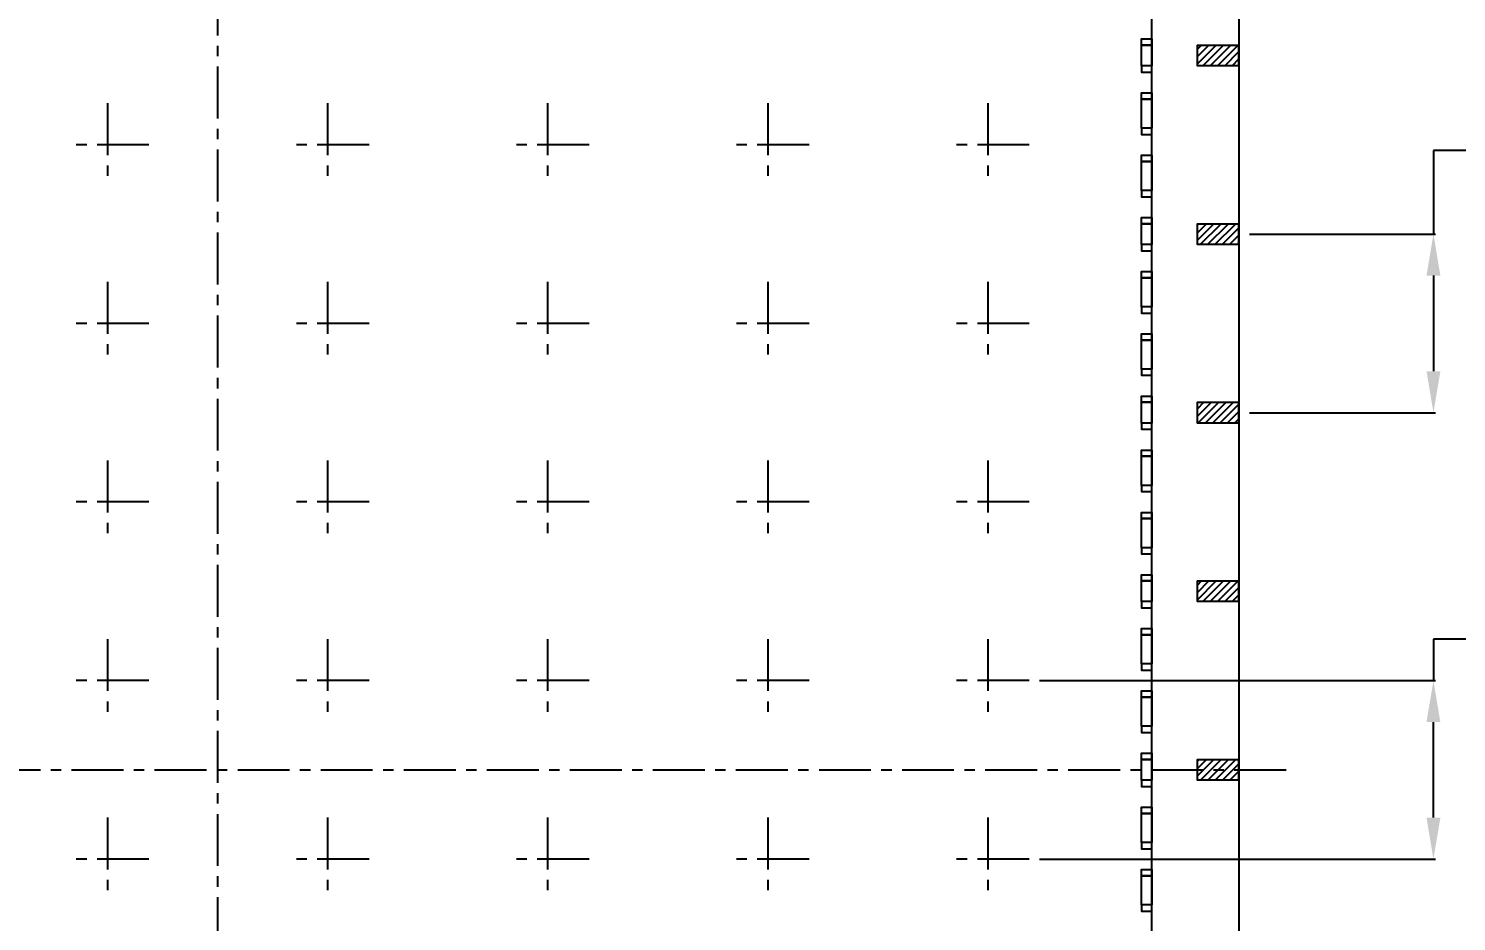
# Model space of a CAD drawing. Extents: x -356 to -83, y -298 to -106.
# Drawn here: x -253.13 to -218.74, y -254.73 to -233.23 of the extents above; entities that cross this region are included whole.
import ezdxf

# ---------------------------------------------------------------- set-up
doc = ezdxf.new("R2010")
doc.units = 0
doc.header["$MEASUREMENT"] = 0
doc.linetypes.add('CENTER', pattern=[2, 1.25, -0.25, 0.25, -0.25])
doc.layers.get('0').update_dxf_attribs({"linetype": 'CONTINUOUS'})
doc.layers.get('DEFPOINTS').update_dxf_attribs({"linetype": 'CONTINUOUS'})
for name, color, linetype in [('CENTER', 1, 'CENTER'), ('DIM', 3, 'CONTINUOUS'), ('half_bottom', 4, 'CONTINUOUS')]:
    doc.layers.add(name, color=color, linetype=linetype)
doc.dimstyles.get("Standard").update_dxf_attribs({"dimtxt": 0.3, "dimasz": 0.2, "dimexe": 0.05, "dimexo": 0.15, "dimgap": 0.05, "dimtad": 0, "dimtoh": 1, "dimdec": 3, "dimdsep": 46, "dimtxsty": 'STANDARD', "dimcen": 0.5, "dimadec": 0, "dimazin": 0, "dimtfac": 1, "dimtdec": 3, "dimtofl": 0, "dimtmove": 0, "dimatfit": 3, "dimfxl": 1, "dimtolj": 1, "dimtzin": 0, "dimarcsym": 0})
doc.dimstyles.new('STANDARD$0', dxfattribs={"dimtxt": 0.18, "dimasz": 0.18, "dimexe": 0.18, "dimexo": 0.0625, "dimgap": 0.09, "dimtad": 0, "dimtih": 1, "dimtoh": 1, "dimdec": 4, "dimzin": 0, "dimdsep": 46, "dimtxsty": 'STANDARD', "dimcen": 0.09, "dimadec": 0, "dimazin": 0, "dimtfac": 1, "dimtdec": 4, "dimtofl": 0, "dimtmove": 0, "dimatfit": 3, "dimfxl": 1, "dimtolj": 1, "dimtzin": 0, "dimarcsym": 0})

# ---------------------------------------------------------------- blocks, each defined once
blk = doc.blocks.new('*D9')
at = {"layer": 'DEFPOINTS', "color": 0, "linetype": 'Continuous', "transparency": 16777216}
for p in [(-32.249, 156.582), (-22.516, 156.582), (-32.249, 152.282)]:
    blk.add_point(p, dxfattribs=at)
at = {"layer": 'DIM', "color": 0, "linetype": 'Continuous', "lineweight": -2, "transparency": 16777216}
for p, q in [((-21.516, 157.582), (-22.516, 157.582)), ((-22.516, 157.582), (-22.516, 156.582)), ((-31.999, 156.582), (-22.466, 156.582)), ((-22.516, 153.282), (-22.516, 155.582)), ((-31.999, 152.282), (-22.466, 152.282))]:
    blk.add_line(p, q, dxfattribs=at)
at = {"layer": 'DIM', "color": 0, "linetype": 'Continuous', "transparency": 16777216}
for points in [[(-22.683, 155.582), (-22.349, 155.582), (-22.516, 156.582)], [(-22.683, 153.282), (-22.349, 153.282), (-22.516, 152.282)]]:
    blk.add_solid(points, dxfattribs=at)
at = {"layer": 'DIM', "color": 0, "linetype": 'Continuous', "transparency": 16777216, "insert": (-16.849, 157.582), "char_height": 2, "attachment_point": 5}
blk.add_mtext('\\A1;4.300', dxfattribs=at)
blk = doc.blocks.new('*D41')
at = {"layer": 'DEFPOINTS', "color": 0, "linetype": 'Continuous', "transparency": 16777216}
for p in [(-27.199, 167.332), (-27.199, 163.032), (-22.516, 163.032)]:
    blk.add_point(p, dxfattribs=at)
at = {"layer": 'DIM', "color": 0, "linetype": 'Continuous', "lineweight": -2, "transparency": 16777216}
for p, q in [((-21.516, 169.345), (-22.516, 169.345)), ((-22.516, 169.345), (-22.516, 167.332)), ((-26.949, 167.332), (-22.466, 167.332)), ((-22.516, 166.332), (-22.516, 164.032)), ((-26.949, 163.032), (-22.466, 163.032))]:
    blk.add_line(p, q, dxfattribs=at)
at = {"layer": 'DIM', "color": 0, "linetype": 'Continuous', "transparency": 16777216}
for points in [[(-22.683, 166.332), (-22.349, 166.332), (-22.516, 167.332)], [(-22.683, 164.032), (-22.349, 164.032), (-22.516, 163.032)]]:
    blk.add_solid(points, dxfattribs=at)
at = {"layer": 'DIM', "color": 0, "linetype": 'Continuous', "transparency": 16777216, "insert": (-16.849, 169.345), "char_height": 2, "attachment_point": 5}
blk.add_mtext('\\A1;4.300', dxfattribs=at)

msp = doc.modelspace()

# ---------------------------------------------------------------- hatches: boundary and pattern name
at = {"layer": 'half_bottom'}
h = msp.add_hatch(dxfattribs=at)
h.set_pattern_fill('ANSI31', color=256)
h.set_pattern_definition([(45, (-138.72319, -88.25517), (-0.08838835, 0.08838835), [])])
h.paths.add_polyline_path([(-224.97544, -221.23225), (-223.97544, -221.23225), (-223.97544, -220.73225), (-224.97544, -220.73225)])
h.paths.add_polyline_path([(-224.97544, -225.03225), (-224.97544, -225.53225), (-224.47544, -225.53225), (-224.47544, -225.03225)])
h.paths.add_polyline_path([(-223.97544, -229.83225), (-223.97544, -229.33225), (-224.97544, -229.33225), (-224.97544, -229.83225)])
h.paths.add_polyline_path([(-224.97544, -234.13225), (-223.97544, -234.13225), (-223.97544, -233.63225), (-224.97544, -233.63225)])
h.paths.add_polyline_path([(-224.97544, -242.73225), (-223.97544, -242.73225), (-223.97544, -242.23225), (-224.97544, -242.23225)])
h.paths.add_polyline_path([(-224.97544, -238.43225), (-223.97544, -238.43225), (-223.97544, -237.93225), (-224.97544, -237.93225)])
h.paths.add_polyline_path([(-224.97544, -247.03225), (-223.97544, -247.03225), (-223.97544, -246.53225), (-224.97544, -246.53225)])
h.paths.add_polyline_path([(-224.97544, -251.33225), (-223.97544, -251.33225), (-223.97544, -250.83225), (-224.97544, -250.83225)])
h.paths.add_polyline_path([(-224.97544, -255.63225), (-223.97544, -255.63225), (-223.97544, -255.13225), (-224.97544, -255.13225)])
h.paths.add_polyline_path([(-224.97544, -259.93225), (-223.97544, -259.93225), (-223.97544, -259.43225), (-224.97544, -259.43225)])
h.paths.add_polyline_path([(-224.97544, -263.73225), (-224.97544, -264.23225), (-223.97544, -264.23225), (-223.97544, -263.73225)])
h.paths.add_polyline_path([(-224.97544, -268.53225), (-223.97544, -268.53225), (-223.97544, -268.03225), (-224.97544, -268.03225)])
h.paths.add_polyline_path([(-224.97544, -272.83225), (-223.97544, -272.83225), (-223.97544, -272.33225), (-224.97544, -272.33225)])
h.paths.add_polyline_path([(-224.97544, -281.43225), (-223.97544, -281.43225), (-223.97544, -280.93225), (-224.97544, -280.93225)])
h.paths.add_polyline_path([(-224.97544, -277.13225), (-224.47544, -277.13225), (-224.47544, -276.63225), (-224.97544, -276.63225)])

# ---------------------------------------------------------------- linework, layer by layer
msp.add_line((-223.97544, -228.58225), (-223.97544, -273.58225))
msp.add_line((-223.97544, -228.58225), (-223.97544, -273.58225))
for points in [[(-271.07544, -282.58225), (-226.07544, -282.58225), (-226.07544, -219.58225), (-271.07544, -219.58225)], [(-226.07544, -233.63225), (-226.07544, -234.13225), (-226.32544, -234.13225), (-226.32544, -233.63225)], [(-226.07544, -234.93225), (-226.07544, -235.63225), (-226.32544, -235.63225), (-226.32544, -234.93225)], [(-226.07544, -236.43225), (-226.07544, -237.13225), (-226.32544, -237.13225), (-226.32544, -236.43225)], [(-226.07544, -237.93225), (-226.07544, -238.43225), (-226.32544, -238.43225), (-226.32544, -237.93225)], [(-226.07544, -239.23225), (-226.07544, -239.93225), (-226.32544, -239.93225), (-226.32544, -239.23225)], [(-226.07544, -240.73225), (-226.07544, -241.43225), (-226.32544, -241.43225), (-226.32544, -240.73225)], [(-226.07544, -242.23225), (-226.07544, -242.73225), (-226.32544, -242.73225), (-226.32544, -242.23225)], [(-226.07544, -243.53225), (-226.07544, -244.23225), (-226.32544, -244.23225), (-226.32544, -243.53225)], [(-226.07544, -245.03225), (-226.07544, -245.73225), (-226.32544, -245.73225), (-226.32544, -245.03225)], [(-226.07544, -246.53225), (-226.07544, -247.03225), (-226.32544, -247.03225), (-226.32544, -246.53225)], [(-226.07544, -247.83225), (-226.07544, -248.53225), (-226.32544, -248.53225), (-226.32544, -247.83225)], [(-226.07544, -249.33225), (-226.07544, -250.03225), (-226.32544, -250.03225), (-226.32544, -249.33225)], [(-226.07544, -250.83225), (-226.07544, -251.33225), (-226.32544, -251.33225), (-226.32544, -250.83225)], [(-226.07544, -252.13225), (-226.07544, -252.83225), (-226.32544, -252.83225), (-226.32544, -252.13225)], [(-226.07544, -253.63225), (-226.07544, -254.33225), (-226.32544, -254.33225), (-226.32544, -253.63225)]]:
    msp.add_lwpolyline(points, close=True)
at = {"layer": 'CENTER'}
for p, q in [((-248.57544, -216.14556), (-248.57544, -289.63442)), ((-251.22544, -235.03225), (-251.22544, -237.03225)), ((-245.92544, -235.03225), (-245.92544, -237.03225)), ((-240.62544, -235.03225), (-240.62544, -237.03225)), ((-235.32544, -235.03225), (-235.32544, -237.03225)), ((-230.02544, -235.03225), (-230.02544, -237.03225)), ((-250.22544, -236.03225), (-252.22544, -236.03225)), ((-244.92544, -236.03225), (-246.92544, -236.03225)), ((-239.62544, -236.03225), (-241.62544, -236.03225)), ((-234.32544, -236.03225), (-236.32544, -236.03225)), ((-229.02544, -236.03225), (-231.02544, -236.03225)), ((-251.22544, -239.33225), (-251.22544, -241.33225)), ((-245.92544, -239.33225), (-245.92544, -241.33225)), ((-240.62544, -239.33225), (-240.62544, -241.33225)), ((-235.32544, -239.33225), (-235.32544, -241.33225)), ((-230.02544, -239.33225), (-230.02544, -241.33225)), ((-250.22544, -240.33225), (-252.22544, -240.33225)), ((-244.92544, -240.33225), (-246.92544, -240.33225)), ((-239.62544, -240.33225), (-241.62544, -240.33225)), ((-234.32544, -240.33225), (-236.32544, -240.33225)), ((-229.02544, -240.33225), (-231.02544, -240.33225)), ((-251.22544, -243.63225), (-251.22544, -245.63225)), ((-245.92544, -243.63225), (-245.92544, -245.63225)), ((-240.62544, -243.63225), (-240.62544, -245.63225)), ((-235.32544, -243.63225), (-235.32544, -245.63225)), ((-230.02544, -243.63225), (-230.02544, -245.63225)), ((-250.22544, -244.63225), (-252.22544, -244.63225)), ((-244.92544, -244.63225), (-246.92544, -244.63225)), ((-239.62544, -244.63225), (-241.62544, -244.63225)), ((-234.32544, -244.63225), (-236.32544, -244.63225)), ((-229.02544, -244.63225), (-231.02544, -244.63225)), ((-251.22544, -247.93225), (-251.22544, -249.93225)), ((-245.92544, -247.93225), (-245.92544, -249.93225)), ((-240.62544, -247.93225), (-240.62544, -249.93225)), ((-235.32544, -247.93225), (-235.32544, -249.93225)), ((-230.02544, -247.93225), (-230.02544, -249.93225)), ((-250.22544, -248.93225), (-252.22544, -248.93225)), ((-244.92544, -248.93225), (-246.92544, -248.93225)), ((-239.62544, -248.93225), (-241.62544, -248.93225)), ((-234.32544, -248.93225), (-236.32544, -248.93225)), ((-229.02544, -248.93225), (-231.02544, -248.93225)), ((-276.08876, -251.08225), (-222.67791, -251.08225)), ((-251.22544, -252.23225), (-251.22544, -254.23225)), ((-245.92544, -252.23225), (-245.92544, -254.23225)), ((-240.62544, -252.23225), (-240.62544, -254.23225)), ((-235.32544, -252.23225), (-235.32544, -254.23225)), ((-230.02544, -252.23225), (-230.02544, -254.23225)), ((-250.22544, -253.23225), (-252.22544, -253.23225)), ((-244.92544, -253.23225), (-246.92544, -253.23225)), ((-239.62544, -253.23225), (-241.62544, -253.23225)), ((-234.32544, -253.23225), (-236.32544, -253.23225)), ((-229.02544, -253.23225), (-231.02544, -253.23225))]:
    msp.add_line(p, q, dxfattribs=at)
at = {"layer": 'half_bottom'}
for p, q in [((-223.97544, -234.13225), (-223.97544, -233.63225)), ((-223.97544, -238.43225), (-223.97544, -237.93225)), ((-223.97544, -242.73225), (-223.97544, -242.23225)), ((-223.97544, -247.03225), (-223.97544, -246.53225)), ((-223.97544, -251.33225), (-223.97544, -250.83225))]:
    msp.add_line(p, q, dxfattribs=at)
for points in [[(-226.32544, -233.63225), (-226.32544, -233.48225), (-226.07544, -233.48225), (-226.07544, -233.63225)], [(-226.32544, -234.13225), (-226.32544, -234.28225), (-226.07544, -234.28225), (-226.07544, -234.13225)], [(-226.32544, -234.93225), (-226.32544, -234.78225), (-226.07544, -234.78225), (-226.07544, -234.93225)], [(-226.32544, -235.63225), (-226.32544, -235.78225), (-226.07544, -235.78225), (-226.07544, -235.63225)], [(-226.32544, -236.43225), (-226.32544, -236.28225), (-226.07544, -236.28225), (-226.07544, -236.43225)], [(-226.32544, -237.13225), (-226.32544, -237.28225), (-226.07544, -237.28225), (-226.07544, -237.13225)], [(-226.32544, -237.93225), (-226.32544, -237.78225), (-226.07544, -237.78225), (-226.07544, -237.93225)], [(-226.32544, -238.43225), (-226.32544, -238.58225), (-226.07544, -238.58225), (-226.07544, -238.43225)], [(-226.32544, -239.23225), (-226.32544, -239.08225), (-226.07544, -239.08225), (-226.07544, -239.23225)], [(-226.32544, -239.93225), (-226.32544, -240.08225), (-226.07544, -240.08225), (-226.07544, -239.93225)], [(-226.32544, -240.73225), (-226.32544, -240.58225), (-226.07544, -240.58225), (-226.07544, -240.73225)], [(-226.32544, -241.43225), (-226.32544, -241.58225), (-226.07544, -241.58225), (-226.07544, -241.43225)], [(-226.32544, -242.23225), (-226.32544, -242.08225), (-226.07544, -242.08225), (-226.07544, -242.23225)], [(-226.32544, -242.73225), (-226.32544, -242.88225), (-226.07544, -242.88225), (-226.07544, -242.73225)], [(-226.32544, -243.53225), (-226.32544, -243.38225), (-226.07544, -243.38225), (-226.07544, -243.53225)], [(-226.32544, -244.23225), (-226.32544, -244.38225), (-226.07544, -244.38225), (-226.07544, -244.23225)], [(-226.32544, -245.03225), (-226.32544, -244.88225), (-226.07544, -244.88225), (-226.07544, -245.03225)], [(-226.32544, -245.73225), (-226.32544, -245.88225), (-226.07544, -245.88225), (-226.07544, -245.73225)], [(-226.32544, -246.53225), (-226.32544, -246.38225), (-226.07544, -246.38225), (-226.07544, -246.53225)], [(-226.32544, -247.03225), (-226.32544, -247.18225), (-226.07544, -247.18225), (-226.07544, -247.03225)], [(-226.32544, -247.83225), (-226.32544, -247.68225), (-226.07544, -247.68225), (-226.07544, -247.83225)], [(-226.32544, -248.53225), (-226.32544, -248.68225), (-226.07544, -248.68225), (-226.07544, -248.53225)], [(-226.32544, -249.33225), (-226.32544, -249.18225), (-226.07544, -249.18225), (-226.07544, -249.33225)], [(-226.32544, -250.03225), (-226.32544, -250.18225), (-226.07544, -250.18225), (-226.07544, -250.03225)], [(-226.32544, -250.83225), (-226.32544, -250.68225), (-226.07544, -250.68225), (-226.07544, -250.83225)], [(-226.32544, -251.33225), (-226.32544, -251.48225), (-226.07544, -251.48225), (-226.07544, -251.33225)], [(-226.32544, -252.13225), (-226.32544, -251.98225), (-226.07544, -251.98225), (-226.07544, -252.13225)], [(-226.32544, -252.83225), (-226.32544, -252.98225), (-226.07544, -252.98225), (-226.07544, -252.83225)], [(-226.32544, -253.63225), (-226.32544, -253.48225), (-226.07544, -253.48225), (-226.07544, -253.63225)], [(-226.32544, -254.33225), (-226.32544, -254.48225), (-226.07544, -254.48225), (-226.07544, -254.33225)]]:
    msp.add_lwpolyline(points, close=True, dxfattribs=at)
for points in [[(-223.97544, -234.13225), (-224.97544, -234.13225), (-224.97544, -233.63225), (-223.97544, -233.63225)], [(-223.97544, -238.43225), (-224.97544, -238.43225), (-224.97544, -237.93225), (-223.97544, -237.93225)], [(-223.97544, -242.73225), (-224.97544, -242.73225), (-224.97544, -242.23225), (-223.97544, -242.23225)], [(-223.97544, -247.03225), (-224.97544, -247.03225), (-224.97544, -246.53225), (-223.97544, -246.53225)], [(-223.97544, -251.33225), (-224.97544, -251.33225), (-224.97544, -250.83225), (-223.97544, -250.83225)]]:
    msp.add_lwpolyline(points, dxfattribs=at)

# ---------------------------------------------------------------- dimensions: what is measured, and where the dimension line sits
at = {"layer": 'DIM', "linetype": 'Continuous'}
for base, p1, p2, angle, dimstyle, override, picture, middle in [((-219.29245, -242.48225), (-223.97544, -238.18225), (-223.97544, -242.48225), 90, 'STANDARD$0', {"dimtxt": 2, "dimasz": 1, "dimexe": 0.05, "dimexo": 0.25, "dimgap": 1, "dimtih": 0, "dimdec": 2, "dimzin": 8, "dimcen": 0.5, "dimtdec": 3, "dimtmove": 1}, '*D41', (-218.75434, -236.16955)), ((-219.29245, -248.93225), (-229.02544, -253.23225), (-229.02544, -248.93225), 270, 'STANDARD', {"dimtxt": 2, "dimasz": 1, "dimexo": 0.25, "dimgap": 1, "dimdec": 2, "dimtmove": 1}, '*D9', (-218.45755, -248.44877))]:
    dim = msp.add_linear_dim(base=base, p1=p1, p2=p2, angle=angle, text='<>00', dimstyle=dimstyle, override=override, dxfattribs=at)
    dim.commit()
    dim.dimension.update_dxf_attribs({"geometry": picture, "text_midpoint": middle, "dimtype": 128, "insert": (-196.77653, -405.51438)})

doc.saveas('drawing.dxf')
